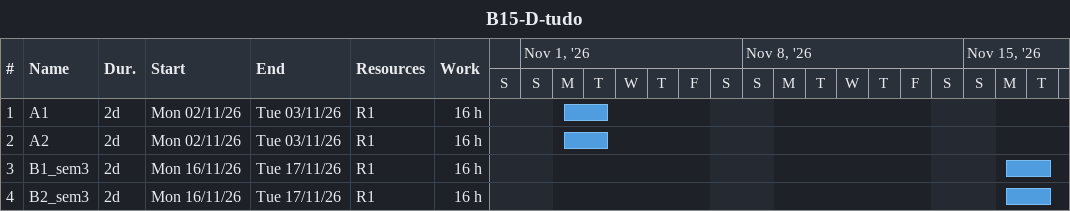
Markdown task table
B15-D-tudo

| ID | Task | Duration | Start | Finish | Resources | Work (h) |
|---|---|---|---|---|---|---|
| 1 | A1 | 2d | 2026-11-02 | 2026-11-03 | R1 | 16 |
| 2 | A2 | 2d | 2026-11-02 | 2026-11-03 | R1 | 16 |
| 3 | B1_sem3 | 2d | 2026-11-16 | 2026-11-17 | R1 | 16 |
| 4 | B2_sem3 | 2d | 2026-11-16 | 2026-11-17 | R1 | 16 |
